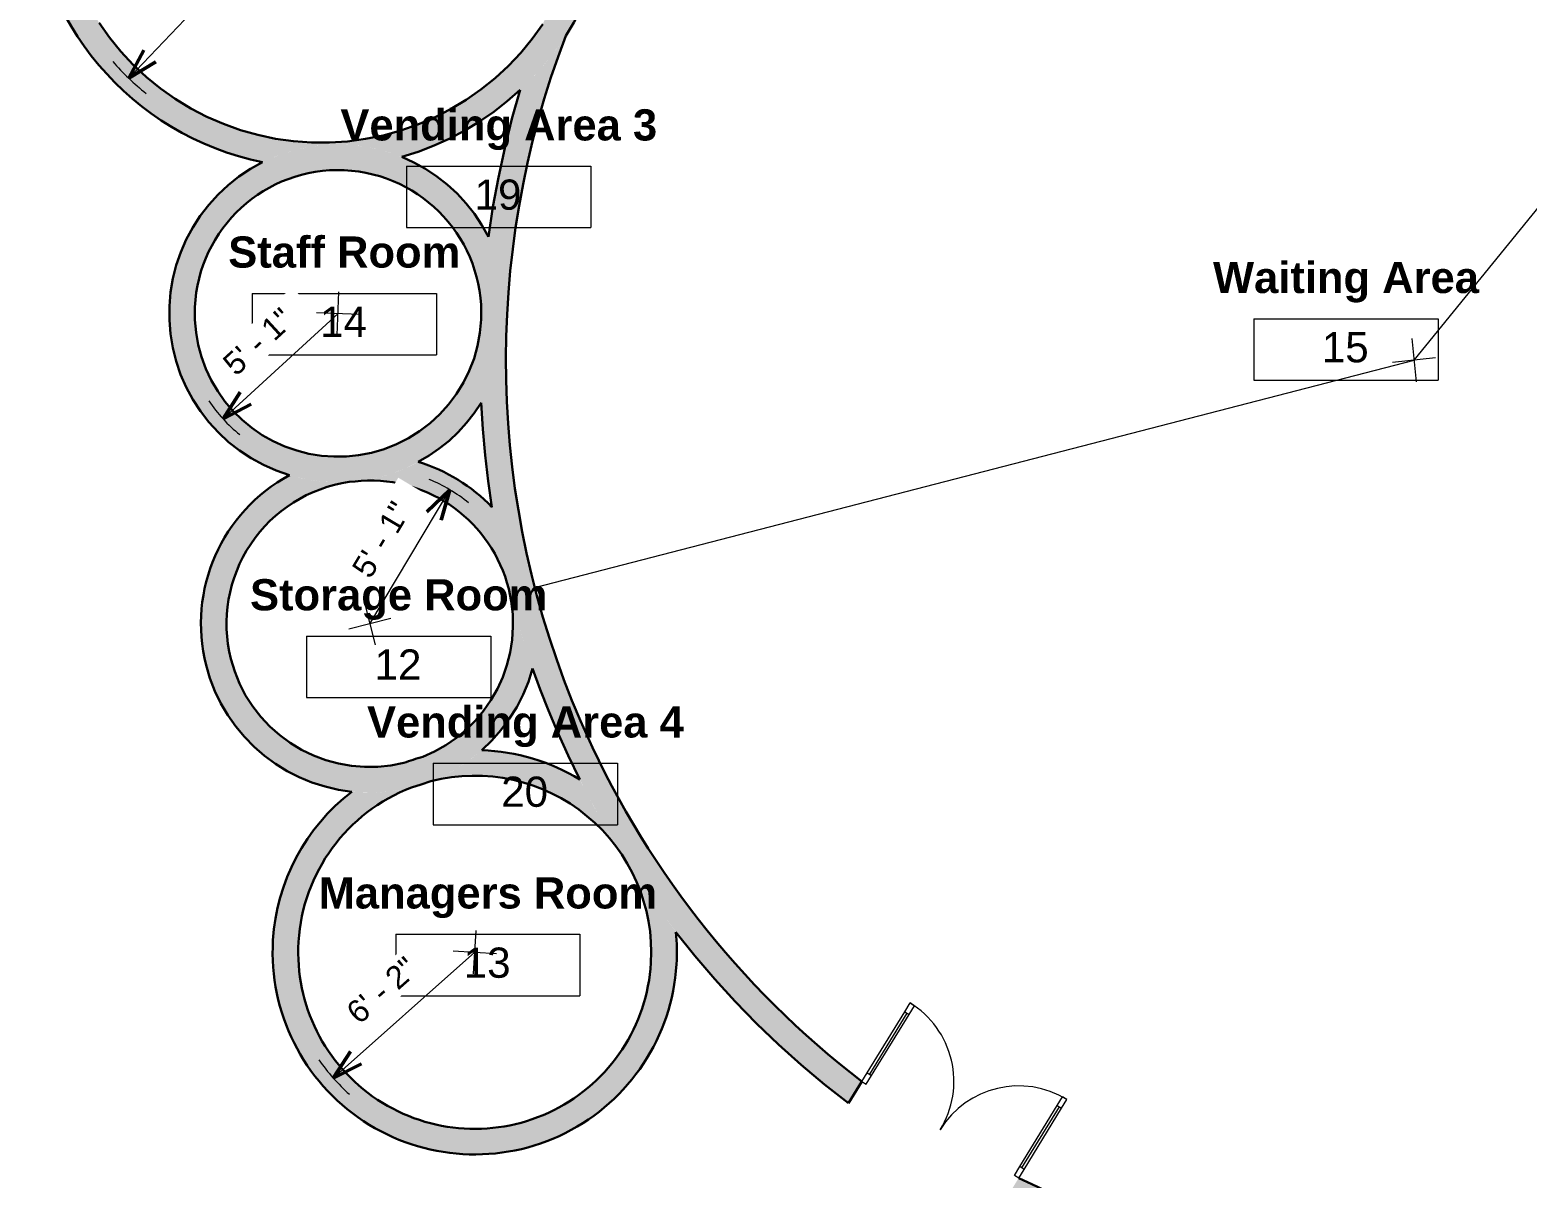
# Model space of a CAD drawing. Header units: inches. Extents: x -1153 to 1152, y -1346 to 961.
# Drawn here: x -535 to 50, y -719 to -270 of the extents above; entities that cross this region are included whole.
import ezdxf

# ---------------------------------------------------------------- set-up
doc = ezdxf.new("R2010")
doc.units = ezdxf.units.IN
doc.header["$MEASUREMENT"] = 0
for name, color, linetype, lineweight in [('A-ANNO-DIMS', 211, 'Continuous', 9), ('A-ANNO-DIMS-96', 211, 'Continuous', 9), ('A-AREA-IDEN', 2, 'Continuous', 9), ('A-DETL', 90, 'Continuous', 9), ('A-DOOR', 31, 'Continuous', 13), ('A-DOOR-GLAZ', 31, 'Continuous', 13), ('A-WALL', 113, 'Continuous', 13), ('A-WALL-PATT', 111, 'Continuous', 13)]:
    doc.layers.add(name, color=color, linetype=linetype, lineweight=lineweight)
doc.styles.add('Arial', font='arial.ttf', dxfattribs={"height": 8.851796})
doc.styles.add('Arial_1', font='arial.ttf', dxfattribs={"height": 11.802395})
doc.styles.add('Arial_B', font='arialbd.ttf', dxfattribs={"height": 12.177074})
doc.dimstyles.new('Arrow_-_3_32__Arial', dxfattribs={"dimscale": 12, "dimtxt": 9, "dimasz": 1, "dimexe": 0.75, "dimexo": 0, "dimgap": 0.5, "dimtad": 1, "dimjust": 3, "dimdec": 5, "dimrnd": 0.03125, "dimzin": 1, "dimdsep": 46, "dimlunit": 4, "dimtxsty": 'Arial', "dimblk1": 'OPEN30', "dimblk2": 'OPEN30', "dimsah": 1, "dimcen": 0.09, "dimazin": 0, "dimtfac": 1, "dimtdec": 4, "dimtix": 1, "dimtmove": 0, "dimatfit": 2, "dimfxl": 1, "dimtvp": 1, "dimtfill": 1, "dimfrac": 2, "dimtolj": 1, "dimtzin": 0, "dimarcsym": 2})

# ---------------------------------------------------------------- blocks, each defined once
blk = doc.blocks.new('Double-Glass 1 - 72_ x 84_-187802-Level 1')
at = {"layer": 'A-DOOR'}
for p, q in [((-36.02, 37.09), (-36.02, 41.09)), ((-36.02, 41.09), (-34, 41.09)), ((-34, 37.09), (-34, 41.09)), ((34, 37.09), (34, 41.09)), ((36, 41.09), (34, 41.09)), ((36, 37.09), (36, 41.09)), ((-36.02, 9.09), (-36.02, 37.09)), ((-36.02, 37.09), (-34, 37.09)), ((-34, 9.09), (-34, 37.09)), ((34, 9.09), (34, 37.09)), ((34, 37.09), (36, 37.09)), ((36, 9.09), (36, 37.09)), ((-36.02, 9.09), (-34, 9.09)), ((-36.02, 5.09), (-36.02, 9.09)), ((-34, 5.09), (-34, 9.09)), ((36, 9.09), (34, 9.09)), ((34, 5.09), (34, 9.09)), ((36, 5.09), (36, 9.09)), ((-36.02, 5.09), (-34, 5.09)), ((36, 5.09), (34, 5.09))]:
    blk.add_line(p, q, dxfattribs=at)
at = {"layer": 'A-DOOR', "lineweight": 9}
for centre, radius, start, end in [((-36.02, 5.09), 36, 360, 90), ((36, 5.07), 36.02, 90, 179.96662)]:
    blk.add_arc(centre, radius, start, end, dxfattribs=at)
at = {"layer": 'A-DOOR-GLAZ'}
for p, q in [((-35, 37.09), (-35, 9.09)), ((35, 9.09), (35, 37.09))]:
    blk.add_line(p, q, dxfattribs=at)
blk = doc.blocks.new('Room Tag - Room Tag-60376-Level 1')
at = {"layer": 'A-AREA-IDEN'}
for p, q in [((-0.375, -0.0625), (-0.375, -0.3125)), ((-0.375, -0.0625), (0.375, -0.0625)), ((0.375, -0.0625), (0.375, -0.3125)), ((-0.375, -0.3125), (0.375, -0.3125))]:
    blk.add_line(p, q, dxfattribs=at)
blk = doc.blocks.new('DIMBLOCK7-Level 1')
at = {"layer": 'A-ANNO-DIMS-96'}
for p, q in [((-361.75, -638.9), (-360.74, -621.96)), ((-361.25, -630.43), (-416.59, -679.55)), ((-369.72, -629.92), (-352.78, -630.93))]:
    blk.add_line(p, q, dxfattribs=at)
at = {"layer": 'A-ANNO-DIMS-96', "lineweight": 50}
for q in [(-409.75, -669.18), (-405.48, -673.99)]:
    blk.add_line((-416.59, -679.55), q, dxfattribs=at)
at = {"layer": 'A-ANNO-DIMS-96'}
blk.add_arc((-361.25, -630.43), 74, 214.62211, 228.55892, dxfattribs=at)
at = {"layer": 'A-ANNO-DIMS-96', "color": 0, "insert": (-412.28, -652.34), "char_height": 8.852, "width": 37.7169, "attachment_point": 1, "rotation": 41.59051, "line_spacing_factor": 0.938532, "style": 'Arial', "bg_fill": 3, "box_fill_scale": 1.25, "bg_fill_color": 0, "bg_fill_transparency": 0}
blk.add_mtext('6\' - 2"', dxfattribs=at)
blk = doc.blocks.new('_Open30')
at = {"color": 0, "linetype": 'ByBlock', "lineweight": -2}
for p, q in [((-1, 0.268), (0, 0)), ((0, 0), (-1, -0.268)), ((0, 0), (-1, 0))]:
    blk.add_line(p, q, dxfattribs=at)
blk = doc.blocks.new('DIMBLOCK8-Level 1')
at = {"layer": 'A-ANNO-DIMS-96'}
for p, q in [((-415.04, -389.26), (-414.31, -372.31)), ((-414.67, -380.78), (-459.64, -422)), ((-423.15, -380.42), (-406.2, -381.15))]:
    blk.add_line(p, q, dxfattribs=at)
at = {"layer": 'A-ANNO-DIMS-96', "lineweight": 50}
for q in [(-452.96, -411.53), (-448.62, -416.27)]:
    blk.add_line((-459.64, -422), q, dxfattribs=at)
at = {"layer": 'A-ANNO-DIMS-96'}
blk.add_arc((-414.67, -380.78), 61, 214.06034, 230.96729, dxfattribs=at)
at = {"layer": 'A-ANNO-DIMS-96', "color": 0, "insert": (-460.55, -399.13), "char_height": 8.852, "width": 37.7169, "attachment_point": 1, "rotation": 42.51381, "line_spacing_factor": 0.938532, "style": 'Arial', "bg_fill": 3, "box_fill_scale": 1.25, "bg_fill_color": 0, "bg_fill_transparency": 0}
blk.add_mtext('5\' - 1"', dxfattribs=at)
blk = doc.blocks.new('DIMBLOCK9-Level 1')
at = {"layer": 'A-ANNO-DIMS-96'}
for p, q in [((-402.27, -502.06), (-371, -449.68)), ((-404.35, -493.83), (-400.2, -510.29)), ((-394.05, -499.98), (-410.5, -504.13))]:
    blk.add_line(p, q, dxfattribs=at)
at = {"layer": 'A-ANNO-DIMS-96', "lineweight": 50}
for q in [(-379.92, -458.34), (-374.39, -461.63)]:
    blk.add_line((-371, -449.68), q, dxfattribs=at)
at = {"layer": 'A-ANNO-DIMS-96'}
blk.add_arc((-402.27, -502.06), 61, 50.70976, 67.61671, dxfattribs=at)
at = {"layer": 'A-ANNO-DIMS-96', "color": 0, "insert": (-409.7, -480.4), "char_height": 8.852, "width": 37.7169, "attachment_point": 1, "rotation": 59.16323, "line_spacing_factor": 0.938532, "style": 'Arial', "bg_fill": 3, "box_fill_scale": 1.25, "bg_fill_color": 0, "bg_fill_transparency": 0}
blk.add_mtext('5\' - 1"', dxfattribs=at)
blk = doc.blocks.new('DIMBLOCK10-Level 1')
at = {"layer": 'A-ANNO-DIMS-96'}
for p, q in [((-421, -218.56), (-421.38, -201.6)), ((-421.19, -210.08), (-496.5, -288.88)), ((-429.67, -210.27), (-412.71, -209.89))]:
    blk.add_line(p, q, dxfattribs=at)
at = {"layer": 'A-ANNO-DIMS-96', "lineweight": 50}
for q in [(-490.53, -277.98), (-485.88, -282.43)]:
    blk.add_line((-496.5, -288.88), q, dxfattribs=at)
at = {"layer": 'A-ANNO-DIMS-96'}
blk.add_arc((-421.19, -210.08), 109, 221.56686, 231.02854, dxfattribs=at)
at = {"layer": 'A-ANNO-DIMS-96', "color": 0, "insert": (-482.34, -248.76), "char_height": 8.852, "width": 37.7169, "attachment_point": 1, "rotation": 46.2977, "line_spacing_factor": 0.938532, "style": 'Arial', "bg_fill": 3, "box_fill_scale": 1.25, "bg_fill_color": 0, "bg_fill_transparency": 0}
blk.add_mtext('9\' - 1"', dxfattribs=at)
blk = doc.blocks.new('DIMBLOCK13-Level 1')
at = {"layer": 'A-ANNO-DIMS-96'}
for p, q in [((5.93, -399.05), (233.22, -119.87)), ((5.07, -390.6), (6.8, -407.49)), ((14.37, -398.18), (-2.51, -399.91))]:
    blk.add_line(p, q, dxfattribs=at)
at = {"layer": 'A-ANNO-DIMS-96', "lineweight": 50}
for q in [(223.15, -127.15), (228.14, -131.21)]:
    blk.add_line((233.22, -119.87), q, dxfattribs=at)
at = {"layer": 'A-ANNO-DIMS-96'}
blk.add_arc((5.93, -399.05), 360, 49.41687, 52.28165, dxfattribs=at)
at = {"layer": 'A-ANNO-DIMS-96', "color": 0, "insert": (93.95, -263.24), "char_height": 8.852, "width": 45.8585, "attachment_point": 1, "rotation": 50.84926, "line_spacing_factor": 0.938532, "style": 'Arial', "bg_fill": 3, "box_fill_scale": 1.25, "bg_fill_color": 0, "bg_fill_transparency": 0}
blk.add_mtext('30\' - 0"', dxfattribs=at)

msp = doc.modelspace()

# ---------------------------------------------------------------- hatches: boundary and pattern name
at = {"layer": 'A-WALL-PATT'}
h = msp.add_hatch(color=256, dxfattribs=at)
h.paths.add_polyline_path([(-329.057654, -543.987099), (-319.879902, -540.016094), (-324.849267, -527.924808), (-329.370085, -515.658757), (-333.436225, -503.234575), (-337.042174, -490.66911), (-340.183041, -477.979399), (-342.854568, -465.182652), (-345.053132, -452.296221), (-346.775752, -439.33758), (-348.020091, -426.324302), (-348.784463, -413.274033), (-349.067831, -400.204469), (-348.86981, -387.133333), (-348.190669, -374.078351), (-347.03133, -361.057225), (-345.393363, -348.087612), (-343.278991, -335.1871), (-340.69108, -322.373181), (-337.63314, -309.663232), (-334.109318, -297.074489), (-330.124391, -284.624021), (-325.683764, -272.328712), (-329.640047, -278.013451), (-333.93424, -283.447451), (-338.550491, -288.610655), (-343.471761, -293.484005), (-346.686796, -304.778796), (-349.536818, -316.171168), (-352.018876, -327.649327), (-354.1304, -339.201392), (-355.918196, -351.229898), (-357.142288, -361.584624), (-358.094873, -372.386647), (-358.726143, -383.212201), (-359.035563, -394.051939), (-359.022827, -404.896086), (-358.687946, -415.735068), (-358.07564, -425.965539), (-357.176311, -436.174989), (-355.99069, -446.355165), (-354.519709, -456.498039), (-352.653894, -467.180542), (-350.471548, -477.8029), (-347.974597, -488.355736), (-345.16533, -498.829561), (-341.829046, -509.867241), (-338.61983, -519.503809), (-335.628734, -527.74059), (-332.440715, -535.903288)], flags=0)
h.paths.add_polyline_path([(370.930277, -399.045435), (370.723627, -386.764888), (370.103912, -374.498247), (369.071832, -362.259402), (367.628556, -350.062211), (365.775718, -337.920484), (363.515399, -325.847942), (361.181799, -315.251916), (358.534283, -304.729932), (355.575192, -294.29129), (352.307141, -283.945213), (348.733067, -273.700929), (344.856085, -263.567402), (340.679621, -253.553586), (336.207365, -243.66833), (330.487848, -232.050276), (324.359748, -220.642318), (317.83083, -209.458923), (310.909311, -198.514167), (303.603903, -187.821827), (295.923804, -177.395362), (287.878679, -167.247896), (279.478655, -157.392202), (270.734306, -147.840685), (261.656639, -138.605369), (252.25708, -129.697878), (242.54746, -121.129425), (232.540002, -112.910794), (222.247302, -105.052332), (211.682316, -97.563929), (200.858343, -90.455012), (189.789006, -83.734528), (178.48824, -77.410938), (166.970269, -71.492201), (155.249591, -65.985767), (143.34096, -60.898567), (131.259365, -56.237004), (119.020013, -52.006947), (106.638311, -48.21372), (94.129845, -44.862098), (81.510359, -41.956298), (68.795737, -39.49998), (54.892846, -41.293828), (40.939573, -42.640831), (26.950275, -43.539604), (12.939347, -43.989222), (-1.078793, -43.989222), (-15.089721, -43.539604), (-29.079019, -42.640831), (-43.032292, -41.293828), (-56.935182, -39.49998), (-69.746647, -41.976809), (-82.461392, -44.909991), (-95.063169, -48.295775), (-107.535871, -52.129835), (-119.863557, -56.407271), (-132.030472, -61.122616), (-144.021067, -66.269843), (-155.820016, -71.842374), (-167.41224, -77.833088), (-178.782923, -84.234327), (-189.917534, -91.037911), (-200.801841, -98.235144), (-211.421934, -105.816827), (-221.76424, -113.773272), (-231.815541, -122.094309), (-241.562991, -130.769304), (-250.994131, -139.787169), (-260.09691, -149.13638), (-268.859691, -158.804986), (-277.271278, -168.780633), (-285.320918, -179.050569), (-292.998325, -189.60167), (-300.293686, -200.420451), (-307.197677, -211.493084), (-307.493791, -218.412677), (-308.209556, -225.301518), (-309.34233, -232.13418), (-310.887931, -238.885443), (-304.723779, -227.234325), (-298.131341, -215.820076), (-291.119707, -204.658432), (-283.698542, -193.764781), (-275.878078, -183.154141), (-267.669098, -172.841142), (-259.082917, -162.840001), (-250.131374, -153.164506), (-240.826809, -143.827997), (-231.182051, -134.843346), (-221.210396, -126.222938), (-210.925592, -117.97866), (-200.341818, -110.121876), (-189.473666, -102.663419), (-178.336118, -95.613572), (-166.94453, -88.982052), (-155.314607, -82.778005), (-143.462382, -77.009981), (-131.404196, -71.685934), (-119.156673, -66.813204), (-106.736698, -62.398509), (-94.161393, -58.447934), (-81.448097, -54.966927), (-68.614335, -51.960286), (-55.677802, -49.432156), (-42.656333, -47.386024), (-29.567879, -45.824709), (-16.430486, -44.750365), (-3.262265, -44.164473), (9.91863, -44.06784), (23.094026, -44.460599), (36.245759, -45.34221), (49.355698, -46.711456), (62.405767, -48.56645), (75.377977, -50.904634), (88.254441, -53.722786), (101.017409, -57.017019), (113.649285, -60.782792), (126.132652, -65.014914), (138.450302, -69.707549), (150.585252, -74.854228), (162.520772, -80.447857), (174.240408, -86.480722), (185.728002, -92.944507), (196.967716, -99.8303), (207.944055, -107.128608), (218.641886, -114.82937), (229.046461, -122.921968), (239.143434, -131.395246), (248.918887, -140.237522), (258.359342, -149.436606), (267.451783, -158.979815), (276.183676, -168.853992), (284.542982, -179.045524), (292.518176, -189.54036), (300.098264, -200.324033), (307.272795, -211.381674), (314.031878, -222.698039), (320.366194, -234.257527), (326.26701, -246.044201), (331.726192, -258.041812), (336.736213, -270.233818), (341.290166, -282.603411), (345.381773, -295.133538), (349.005392, -307.806923), (352.156028, -320.606096), (354.829337, -333.513409), (357.021634, -346.511069), (358.729896, -359.581156), (359.951768, -372.70565), (360.685566, -385.866458), (360.930277, -399.045435)], flags=0)
h.paths.add_polyline_path([(-334.631093, -267.73301), (-330.892216, -261.680568), (-327.575864, -255.386676), (-324.697556, -248.880787), (-322.270758, -242.193342), (-320.306829, -235.355635), (-325.4299, -245.991742), (-330.20632, -256.787965), (-332.667143, -262.875016)], flags=0)
for points in [[(-444.169451, -321.740852), (-439.048485, -319.449105), (-433.751385, -317.600557), (-428.316429, -316.208564), (-422.782888, -315.283186), (-417.190749, -314.83111), (-411.580419, -314.855601), (-405.99244, -315.356484), (-400.46719, -316.330138), (-395.044593, -317.769528), (-389.763835, -319.664254), (-382.897461, -317.457855), (-376.184345, -314.82169), (-369.651356, -311.766312), (-363.324641, -308.303947), (-357.229523, -304.448455), (-351.390396, -300.215266), (-345.830632, -295.621324), (-340.572482, -290.685015), (-335.636992, -285.426096), (-331.043915, -279.865616), (-326.811636, -274.02583), (-322.957094, -267.930111), (-319.495715, -261.602857), (-316.441353, -255.069392), (-313.806235, -248.355866), (-311.600905, -241.489148), (-309.834192, -234.496723), (-308.513165, -227.406576), (-307.643113, -220.247086), (-307.227518, -213.046908), (-307.268042, -205.834859), (-317.261103, -206.207338), (-317.239026, -213.308655), (-317.701612, -220.394923), (-318.646704, -227.433104), (-320.069895, -234.390382), (-321.964549, -241.234318), (-324.321834, -247.933004), (-327.130757, -254.455208), (-330.378223, -260.770518), (-334.049091, -266.849491), (-338.126245, -272.663784), (-342.590675, -278.186288), (-347.421567, -283.391254), (-352.596396, -288.254414), (-358.091035, -292.753094), (-363.879866, -296.86632), (-369.935898, -300.574912), (-376.230896, -303.861581), (-382.735508, -306.711002), (-389.419408, -309.10989), (-396.251433, -311.04706), (-403.199727, -312.513481), (-410.231896, -313.502314), (-417.315151, -314.00895), (-424.416468, -314.031026), (-431.502736, -313.56844), (-438.540917, -312.623349), (-445.498194, -311.200158), (-452.775642, -309.15295), (-459.040817, -306.948219), (-465.56302, -304.139295), (-471.878331, -300.891829), (-477.957304, -297.220962), (-483.771597, -293.143808), (-489.294101, -288.679378), (-494.499067, -283.848486), (-499.362227, -278.673657), (-503.860907, -273.179017), (-507.974132, -267.390187), (-511.682725, -261.334154), (-514.969394, -255.039157), (-517.818815, -248.534544), (-520.217703, -241.850644), (-522.154873, -235.01862), (-523.621293, -228.070325), (-524.610127, -221.038157), (-525.116763, -213.954902), (-535.109823, -214.327381), (-534.612366, -221.532089), (-533.659721, -228.690842), (-532.25571, -235.774912), (-530.405968, -242.755867), (-528.117919, -249.605693), (-525.400744, -256.2969), (-522.265349, -262.802634), (-518.724316, -269.096788), (-514.791856, -275.154101), (-510.48375, -280.950264), (-505.817288, -286.462017), (-500.811198, -291.66724), (-495.485569, -296.545042), (-489.861774, -301.07585), (-483.962383, -305.241479), (-477.81107, -309.025213), (-471.432523, -312.411866), (-464.852339, -315.387848), (-458.096926, -317.941215), (-451.193395, -320.061719)], [(-358.726152, -383.212282), (-358.094869, -372.386614), (-357.142273, -361.584477), (-355.869204, -350.815406), (-358.616575, -345.945923), (-361.766227, -341.326441), (-365.295556, -336.990111), (-369.179235, -332.968053), (-373.389394, -329.289129), (-377.895819, -325.979741), (-382.666171, -323.063637), (-387.666216, -320.561745), (-392.860074, -318.492018), (-398.21047, -316.869311), (-403.679009, -315.705267), (-409.226447, -315.00824), (-414.812975, -314.783233), (-420.398501, -315.03186), (-425.942942, -315.752337), (-431.406511, -316.939493), (-436.749998, -318.584809), (-441.935057, -320.676478), (-446.924479, -323.19949), (-451.682458, -326.135738), (-456.174849, -329.464152), (-460.369415, -333.160845), (-464.236053, -337.199289), (-467.747015, -341.550502), (-470.877106, -346.183261), (-473.678745, -351.229898), (-475.907718, -356.158645), (-477.772139, -361.429684), (-479.183745, -366.839609), (-480.132406, -372.349596), (-480.611314, -377.920105), (-470.620727, -378.35389), (-470.157928, -373.202088), (-469.221755, -368.114964), (-467.820194, -363.135921), (-465.965205, -358.307436), (-463.672612, -353.670706), (-460.961975, -349.26529), (-457.856421, -345.128772), (-454.382445, -341.296444), (-450.569686, -337.801002), (-446.450673, -334.672269), (-442.060547, -331.936936), (-437.436764, -329.618342), (-432.618773, -327.736267), (-427.647678, -326.306769), (-422.565892, -325.342043), (-417.41677, -324.850321), (-412.244243, -324.835798), (-407.092442, -325.298597), (-402.005318, -326.23477), (-397.026274, -327.636331), (-392.19779, -329.49132), (-387.56106, -331.783913), (-383.155644, -334.49455), (-379.019126, -337.600104), (-375.186798, -341.07408), (-371.691356, -344.886839), (-368.562622, -349.005853), (-365.82729, -353.395978), (-363.508695, -358.019761), (-361.626621, -362.837752), (-360.197122, -367.808847), (-359.232397, -372.890633), (-358.740675, -378.039755)], [(-414.948003, -446.782515), (-409.361027, -446.568937), (-403.812174, -445.883262), (-398.341265, -444.730408), (-392.98756, -443.11865), (-387.78948, -441.059555), (-382.784326, -438.567897), (-378.008018, -435.661559), (-373.494832, -432.361398), (-369.277155, -428.691095), (-365.385255, -424.676991), (-361.847062, -420.347891), (-358.687966, -415.734862), (-359.022831, -404.895976), (-359.035563, -394.051925), (-358.726152, -383.212282), (-359.188951, -388.364084), (-360.125124, -393.451207), (-361.526685, -398.430251), (-363.381674, -403.258735), (-365.674267, -407.895465), (-368.384904, -412.300881), (-371.490458, -416.437399), (-374.964434, -420.269727), (-378.777193, -423.765169), (-382.896206, -426.893903), (-387.286332, -429.629235), (-391.910115, -431.94783), (-396.728106, -433.829905), (-401.699201, -435.259403), (-406.780987, -436.224128), (-411.930109, -436.71585), (-417.102636, -436.730373), (-422.254438, -436.267574), (-427.341561, -435.331401), (-432.320605, -433.929841), (-437.149089, -432.074851), (-441.785819, -429.782258), (-446.191235, -427.071621), (-450.327753, -423.966067), (-454.160081, -420.492091), (-457.655523, -416.679332), (-460.784257, -412.560319), (-463.519589, -408.170193), (-465.838184, -403.546411), (-467.720259, -398.728419), (-469.149757, -393.757325), (-470.114482, -388.675538), (-470.606204, -383.526417), (-470.620727, -378.35389), (-480.611314, -377.920105), (-480.617034, -383.511159), (-480.149523, -389.082635), (-479.212136, -394.594552), (-477.811602, -400.007354), (-475.957969, -405.282196), (-473.664541, -410.381226), (-470.947776, -415.267851), (-467.82717, -419.907004), (-464.325117, -424.265392), (-460.466749, -428.311738), (-456.279756, -432.017005), (-451.794183, -435.354602), (-447.042221, -438.300578), (-442.057972, -440.833793), (-436.877203, -442.936065), (-431.537093, -444.592311), (-426.075965, -445.790642), (-420.533009, -446.522461)], [(-400.14677, -568.023688), (-394.571255, -567.607086), (-389.051006, -566.720084), (-383.625638, -565.369049), (-378.334085, -563.563674), (-373.214319, -561.316916), (-368.303083, -558.644898), (-363.635621, -555.566796), (-359.245427, -552.104699), (-355.164007, -548.283452), (-351.420651, -544.130477), (-348.042222, -539.675577), (-345.052964, -534.950721), (-342.474329, -529.989818), (-340.324823, -524.828467), (-338.61987, -519.503709), (-342.046199, -509.215178), (-345.165379, -498.829403), (-347.974658, -488.355552), (-346.941987, -493.423968), (-346.381375, -498.566045), (-346.297606, -503.737914), (-346.691395, -508.89545), (-347.559381, -513.994651), (-348.894159, -518.992011), (-350.684341, -523.844896), (-352.914655, -528.511903), (-355.566071, -532.953213), (-358.61597, -537.130936), (-362.038329, -541.009428), (-365.803952, -544.555599), (-369.88071, -547.739196), (-374.233823, -550.533055), (-378.826152, -552.913343), (-383.618515, -554.859749), (-388.570027, -556.35567), (-393.638443, -557.388341), (-398.78052, -557.948952), (-403.952389, -558.032721), (-409.109925, -557.638932), (-414.209126, -556.770947), (-419.206486, -555.436168), (-424.059371, -553.645986), (-428.726378, -551.415672), (-433.167688, -548.764256), (-437.34541, -545.714358), (-441.223903, -542.291998), (-444.770074, -538.526375), (-447.95367, -534.449617), (-450.74753, -530.096504), (-453.127818, -525.504175), (-455.074224, -520.711812), (-456.570145, -515.7603), (-466.26617, -518.207153), (-464.66973, -523.565445), (-462.625508, -528.769393), (-460.148175, -533.781652), (-457.255509, -538.566252), (-453.968267, -543.088858), (-450.310042, -547.317014), (-446.307084, -551.220378), (-441.988121, -554.770938), (-437.384146, -557.943214), (-432.528199, -560.71444), (-427.455128, -563.064731), (-422.201338, -564.977219), (-416.804533, -566.438181), (-411.30344, -567.43713), (-405.737538, -567.9669)], [(-359.742805, -709.412502), (-353.550294, -709.051051), (-347.405231, -708.204855), (-341.345504, -706.879131), (-335.408471, -705.082053), (-329.630738, -702.824701), (-324.047925, -700.120992), (-318.694453, -696.987596), (-313.603327, -693.443829), (-308.805937, -689.511542), (-304.331858, -685.214978), (-300.208677, -680.580627), (-296.461812, -675.63706), (-293.114366, -670.414758), (-290.186976, -664.945916), (-287.69769, -659.264253), (-285.661857, -653.404797), (-284.092026, -647.403675), (-282.997878, -641.297884), (-282.386157, -635.12507), (-292.368457, -634.530353), (-292.964595, -640.356822), (-294.052705, -646.111744), (-295.624946, -651.753656), (-297.66999, -657.241908), (-300.173104, -662.536956), (-303.116251, -667.60065), (-306.478227, -672.396506), (-310.234809, -676.889969), (-314.35893, -681.048664), (-318.820875, -684.842627), (-323.588497, -688.244523), (-328.627444, -691.229841), (-333.901411, -693.777072), (-339.372399, -695.867863), (-345.000989, -697.487149), (-350.746627, -698.623265), (-356.567915, -699.268023), (-362.422912, -699.416779), (-368.269431, -699.06846), (-374.065349, -698.225577), (-379.768905, -696.894202), (-385.339006, -695.083928), (-390.735519, -692.807798), (-395.919561, -690.082212), (-400.853782, -686.926807), (-405.50263, -683.364318), (-409.83261, -679.420414), (-413.812525, -675.123509), (-417.4137, -670.504564), (-420.610187, -665.596857), (-423.378956, -660.43575), (-425.700058, -655.058427), (-427.55677, -649.503633), (-428.935713, -643.81139), (-429.826953, -638.022711), (-430.224068, -632.179303), (-430.124197, -626.323269), (-440.106497, -625.728553), (-440.232018, -631.930333), (-439.870567, -638.122844), (-439.024371, -644.267907), (-437.698647, -650.327634), (-435.901569, -656.264667), (-433.644217, -662.0424), (-430.940508, -667.625213), (-427.807111, -672.978685), (-424.263345, -678.069811), (-420.331058, -682.867201), (-416.034494, -687.34128), (-411.400143, -691.464461), (-406.456576, -695.211326), (-401.234274, -698.558772), (-395.765432, -701.486162), (-390.083769, -703.975448), (-384.224313, -706.011281), (-378.223191, -707.581112), (-372.1174, -708.67526), (-365.944585, -709.286981)]]:
    msp.add_hatch(color=256, dxfattribs=at).paths.add_polyline_path(points, flags=0)
h = msp.add_hatch(color=256, dxfattribs=at)
h.paths.add_polyline_path([(4.651382, -764.043194), (15.546541, -760.3564), (26.575018, -757.089961), (37.720603, -754.248678), (48.96691, -751.836728), (60.29741, -749.857656), (71.695445, -748.314373), (83.144263, -747.209145), (94.627032, -746.543598), (106.126874, -746.318711), (117.626884, -746.534813), (129.689354, -742.423784), (141.600959, -737.894171), (153.347179, -732.951495), (164.913694, -727.601782), (176.286407, -721.851552), (187.451452, -715.707815), (198.395219, -709.178062), (209.104368, -702.27025), (219.565844, -694.992803), (229.766895, -687.35459), (239.695084, -679.364922), (249.33831, -671.033541), (252.56052, -663.684276), (256.230028, -656.547818), (260.332853, -649.651359), (264.853362, -643.021176), (269.77433, -636.682533), (275.077006, -630.659581), (280.741187, -624.97527), (286.745288, -619.651259), (293.066433, -614.707835), (299.680537, -610.163832), (306.562397, -606.036566), (312.930973, -596.467756), (318.995093, -586.70316), (324.748742, -576.752461), (330.186215, -566.625528), (335.302119, -556.332403), (340.091381, -545.883295), (344.549251, -535.288566), (348.671308, -524.558723), (352.453525, -513.704196), (355.45015, -504.216041), (358.187026, -494.649727), (360.66212, -485.012365), (362.196562, -478.413783), (363.60825, -471.787854), (365.840353, -459.788645), (367.669991, -447.721704), (369.09517, -435.600338), (370.114294, -423.438101), (370.726224, -411.24859), (370.930277, -399.045435), (360.930277, -399.045435), (360.681635, -412.329781), (359.936058, -425.595519), (358.69459, -438.824065), (356.95897, -451.99689), (354.73163, -465.09554), (352.015689, -478.101667), (348.814952, -490.997053), (345.133902, -503.763632), (340.977697, -516.383523), (336.352157, -528.839046), (331.263762, -541.112755), (325.719641, -553.187456), (319.72756, -565.046235), (313.295911, -576.67248), (306.433705, -588.049905), (299.150554, -599.162574), (291.456661, -609.994918), (283.362802, -620.531765), (274.880316, -630.758353), (266.021085, -640.660359), (256.79752, -650.22391), (247.22254, -659.435611), (237.041203, -668.504585), (227.07246, -676.752358), (216.525586, -684.833146), (205.683711, -692.513603), (194.562021, -699.78297), (183.176096, -706.631065), (171.541885, -713.048294), (159.675686, -719.025667), (147.59412, -724.554813), (135.314112, -729.627986), (122.852863, -734.238079), (110.22783, -738.378635), (97.456696, -742.043853), (84.557352, -745.228599), (71.547867, -747.928412), (58.446465, -750.13951), (45.271499, -751.858797), (32.041424, -753.083862), (18.774772, -753.812991), (5.490127, -754.045162), (-7.793901, -753.78005), (-21.058704, -753.018025), (-34.285701, -751.760157), (-47.456363, -750.008206), (-60.552242, -747.764626), (-73.554991, -745.032562), (-86.446398, -741.815839), (-99.208404, -738.118963), (-111.823132, -733.947114), (-124.272911, -729.306135), (-136.540301, -724.202526), (-148.608119, -718.643439), (-153.87825, -727.201243), (-142.433715, -732.531755), (-130.811675, -737.463281), (-119.026036, -741.98992), (-107.090898, -746.106257), (-95.02054, -749.807366), (-82.829403, -753.088821), (-70.532074, -755.946694), (-58.143264, -758.377567), (-45.677796, -760.378531), (-33.150584, -761.947193), (-20.576614, -763.081676), (-7.970932, -763.780621)], flags=0)
h.paths.add_polyline_path([(-215.185527, -689.446538), (-209.915396, -680.888734), (-220.015203, -672.858583), (-229.816517, -664.466702), (-239.306389, -655.724178), (-248.472284, -646.64256), (-257.302093, -637.233846), (-265.784149, -627.510466), (-273.907249, -617.485264), (-281.66066, -607.171485), (-289.034139, -596.582755), (-296.017947, -585.733062), (-302.602856, -574.636738), (-308.780167, -563.308445), (-314.54172, -551.763146), (-319.879902, -540.016094), (-329.057654, -543.987099), (-323.537775, -556.130769), (-317.577853, -568.064633), (-311.185848, -579.772752), (-304.370296, -591.239488), (-297.140301, -602.449527), (-289.505519, -613.387895), (-281.476148, -624.039983), (-273.062912, -634.391564), (-264.277047, -644.428813), (-255.130288, -654.138323), (-245.634851, -663.507126), (-235.80342, -672.522709), (-225.649125, -681.173031)], flags=0)
h = msp.add_hatch(color=256, dxfattribs=at)
h.paths.add_polyline_path([(-466.26617, -518.207153), (-456.570145, -515.7603), (-457.607868, -510.659445), (-458.167483, -505.484271), (-458.244154, -500.279493), (-457.83722, -495.090081), (-456.950196, -489.960873), (-455.590747, -484.936185), (-453.770617, -480.059431), (-451.505534, -475.372749), (-448.815067, -470.916632), (-445.722464, -466.72958), (-442.254445, -462.847772), (-438.440974, -459.304747), (-434.315, -456.131116), (-429.912172, -453.354301), (-425.270531, -450.998294), (-420.430183, -449.083452), (-415.432949, -447.626318), (-410.322005, -446.639483), (-415.040003, -446.782068), (-419.756127, -446.587085), (-424.446254, -446.055531), (-429.086396, -445.190125), (-433.652819, -443.995293), (-438.339473, -446.784367), (-442.779853, -449.95086), (-446.94364, -453.47315), (-450.802403, -457.327188), (-454.329793, -461.486656), (-457.501724, -465.923153), (-460.296539, -470.606385), (-462.695153, -475.504375), (-464.681188, -480.583678), (-466.241083, -485.809612), (-467.364187, -491.146492), (-468.042831, -496.557878), (-468.272381, -502.006819), (-468.05127, -507.456109), (-467.381008, -512.868539)], flags=0)
h.paths.add_polyline_path([(-347.974658, -488.355552), (-350.471556, -477.80287), (-352.653868, -467.180671), (-354.51967, -456.498331), (-358.619448, -452.556212), (-363.0434, -448.981703), (-367.758675, -445.801347), (-372.730254, -443.038763), (-377.92122, -440.714467), (-383.293022, -438.845719), (-387.52311, -440.940044), (-391.892065, -442.726681), (-396.377541, -444.196492), (-400.956596, -445.34196), (-405.60581, -446.157225), (-400.444303, -446.087773), (-395.298329, -446.493888), (-390.211612, -447.37212), (-385.227374, -448.715007), (-380.387964, -450.511138), (-375.734501, -452.745251), (-371.306526, -455.398365), (-367.141662, -458.447937), (-363.275297, -461.868053), (-359.740283, -465.629655), (-356.566655, -469.700781), (-353.781381, -474.04684), (-351.408125, -478.630903), (-349.467053, -483.414021)], flags=0)
h.paths.add_polyline_path([(-411.340031, -436.683787), (-408.976828, -436.492588), (-406.623836, -436.201529), (-408.986265, -436.400299)], flags=0)
h = msp.add_hatch(color=256, dxfattribs=at)
h.paths.add_polyline_path([(-282.386157, -635.12507), (-282.262471, -628.829775), (-282.640531, -622.544626), (-289.693228, -613.12893), (-296.438828, -603.490841), (-302.870323, -593.640371), (-308.981032, -583.587754), (-314.764606, -573.343431), (-320.215039, -562.918046), (-325.254521, -560.101923), (-330.486199, -557.661335), (-335.882136, -555.609314), (-341.413517, -553.956819), (-347.050806, -552.712673), (-352.763899, -551.883521), (-358.522287, -551.47379), (-362.138438, -554.453203), (-365.956856, -557.168553), (-369.958299, -559.606156), (-374.122598, -561.753727), (-378.428767, -563.600441), (-372.703309, -562.392936), (-367.311826, -561.693924), (-361.673746, -561.428135), (-356.032805, -561.624055), (-350.426751, -562.280375), (-344.893098, -563.392701), (-339.468873, -564.953591), (-334.190374, -566.952601), (-329.092921, -569.376352), (-324.210626, -572.208628), (-319.576158, -575.430475), (-315.220528, -579.020334), (-311.172884, -582.954184), (-307.460311, -587.2057), (-304.10765, -591.746433), (-301.137337, -596.546), (-298.569249, -601.572282), (-296.420568, -606.791646), (-294.705674, -612.169167), (-293.436042, -617.668861), (-292.620168, -623.253925), (-292.263511, -628.886987), (-292.368457, -634.530353)], flags=0)
h.paths.add_polyline_path([(-430.124197, -626.323269), (-429.559224, -620.713514), (-428.538135, -615.168614), (-427.067748, -609.725591), (-425.157881, -604.420787), (-422.821285, -599.289622), (-420.073562, -594.366355), (-416.933057, -589.683859), (-413.42074, -585.273399), (-409.560061, -581.164421), (-405.376798, -577.384361), (-400.898883, -573.958459), (-396.156212, -570.909587), (-391.180453, -568.258104), (-386.004828, -566.021713), (-390.583856, -567.014665), (-395.221792, -567.680246), (-399.895262, -568.015103), (-404.580712, -568.017548), (-409.254528, -567.687568), (-413.997956, -571.619791), (-418.420509, -575.909722), (-422.495285, -580.531268), (-426.197498, -585.456316), (-429.504629, -590.654909), (-432.396562, -596.095425), (-434.855705, -601.74477), (-436.8671, -607.568581), (-438.418512, -613.531433), (-439.500505, -619.597055), (-440.106497, -625.728553)], flags=0)
h.paths.add_polyline_path([(-388.999737, -556.462305), (-385.224551, -555.399943), (-381.532976, -554.075964), (-385.295973, -555.176465)], flags=0)

# ---------------------------------------------------------------- linework, layer by layer
at = {"layer": 'A-DETL'}
msp.add_line((-337.741462, -487.843852), (5.930277, -399.045435), dxfattribs=at)
at = {"layer": 'A-WALL', "lineweight": 30}
msp.add_line((-215.185527, -689.446538), (-209.915396, -680.888734), dxfattribs=at)
at = {"layer": 'A-WALL', "lineweight": 30, "flags": 128}
for points in [[(-325.684019, -272.329052), (-322.480621, -267.113297), (-319.561799, -261.733087), (-316.935986, -256.204032), (-314.610794, -250.542216), (-312.592863, -244.763877), (-310.888039, -238.885708)], [(-334.630832, -267.732594), (-338.7496, -273.48267), (-343.249527, -278.939301), (-348.109925, -284.077462), (-353.308314, -288.873389), (-358.820653, -293.304901), (-364.621446, -297.351501), (-370.683864, -300.994475), (-376.97987, -304.216973), (-383.480343, -307.004091), (-390.15522, -309.342939), (-396.973628, -311.222699), (-403.904032, -312.634678), (-410.91438, -313.572345), (-417.972248, -314.031363), (-425.044993, -314.009609), (-432.099905, -313.507184), (-439.104353, -312.526411), (-446.025942, -311.071827), (-452.832659, -309.150159), (-459.493024, -306.770295), (-465.976232, -303.943241), (-472.252298, -300.682073), (-478.292195, -297.001873), (-484.067989, -292.919663), (-489.552966, -288.454323), (-494.721758, -283.626505), (-499.550459, -278.458538), (-504.016736, -272.974323), (-508.099933, -267.199226)], [(-389.763835, -319.664254), (-383.372172, -317.62596), (-377.111594, -315.215264), (-371.003675, -312.440486), (-365.069587, -309.311252), (-359.329868, -305.838397), (-353.804384, -302.033948), (-348.512259, -297.911076), (-343.471892, -293.48407)], [(-343.471761, -293.484005), (-346.686843, -304.77897), (-349.536871, -316.171393), (-352.018927, -327.649586), (-354.130441, -339.201645), (-355.869232, -350.815699)], [(-444.169246, -321.740837), (-448.897992, -324.350117), (-453.397449, -327.337309), (-457.637609, -330.682386), (-461.590079, -334.362951), (-465.228393, -338.354361), (-468.528186, -342.62989), (-471.467361, -347.160913), (-474.026235, -351.917092), (-476.187671, -356.866579), (-477.937192, -361.976236), (-479.263079, -367.211849), (-480.156447, -372.53835), (-480.611314, -377.920105)], [(-355.869204, -350.815406), (-358.423373, -346.258746), (-361.329813, -341.918481), (-364.570373, -337.821675), (-368.124732, -333.994008), (-371.970624, -330.459438), (-376.083963, -327.240091), (-380.438992, -324.356119), (-385.00844, -321.825577), (-389.763587, -319.664435)], [(-480.611314, -377.920105), (-480.622567, -383.373949), (-480.183495, -388.81008), (-479.297098, -394.191394), (-477.969432, -399.481141), (-476.209565, -404.643204), (-474.029516, -409.642334), (-471.444171, -414.444399), (-468.471187, -419.016609), (-465.130865, -423.327747), (-461.446014, -427.348377), (-457.441795, -431.051045), (-453.145551, -434.410472), (-448.586618, -437.403721), (-443.796125, -440.010353), (-438.806781, -442.212572), (-433.652471, -443.995322)], [(-411.340606, -436.683805), (-416.271334, -436.760284), (-421.189925, -436.402645), (-426.057952, -435.613669), (-430.837668, -434.39948), (-435.492011, -432.769498), (-439.984892, -430.736367), (-444.281475, -428.315855), (-448.348445, -425.526733), (-452.154267, -422.390628), (-455.66943, -418.931857), (-458.866677, -415.177239), (-461.721213, -411.155885), (-464.210903, -406.898976), (-466.316435, -402.439518), (-468.021477, -397.812086), (-469.312802, -393.052562), (-470.180387, -388.197851), (-470.617495, -383.285619), (-470.620727, -378.35389)], [(-358.726152, -383.212282), (-359.18752, -388.353604), (-360.120343, -393.430601), (-361.516694, -398.400133), (-363.364708, -403.219977), (-365.648684, -407.849178), (-368.349215, -412.248404), (-371.443355, -416.380273), (-374.904813, -420.20968), (-378.704178, -423.704086), (-382.809168, -426.833799), (-387.184903, -429.572227), (-391.794203, -431.896103), (-396.597904, -433.78568), (-401.555189, -435.224903), (-406.62404, -436.201557)], [(-383.292593, -438.845475), (-379.092174, -436.370616), (-375.085854, -433.592394), (-371.295618, -430.526071), (-367.742076, -427.188335), (-364.444562, -423.597334), (-361.421116, -419.7727), (-358.687966, -415.734862)], [(-358.687958, -415.734834), (-358.07565, -425.965411), (-357.176327, -436.174855), (-355.990713, -446.355022), (-354.519709, -456.498039)], [(-410.321382, -446.639415), (-407.959887, -446.440745), (-405.605308, -446.157093)], [(-347.974658, -488.355552), (-346.963612, -493.286501), (-346.399422, -498.288285), (-346.286636, -503.320519), (-346.626164, -508.342538), (-347.41526, -513.313772), (-348.647544, -518.194058), (-350.31306, -522.94397), (-352.398347, -527.525136), (-354.886559, -531.900546), (-357.757591, -536.034855), (-360.988247, -539.894663), (-364.552427, -543.448789), (-368.421335, -546.668523), (-372.563716, -549.527854), (-376.946103, -552.003683), (-381.533243, -554.075971)], [(-466.26617, -518.207153), (-464.745944, -523.34305), (-462.814294, -528.338703), (-460.483932, -533.161264), (-457.770216, -537.778963), (-454.691022, -542.161395), (-451.26663, -546.279703), (-447.519593, -550.106772), (-443.47459, -553.617403), (-439.158258, -556.78848), (-434.599021, -559.599126), (-429.826903, -562.030832), (-424.873329, -564.067587), (-419.770916, -565.695981), (-414.553264, -566.905288), (-409.254927, -567.687456)], [(-388.999276, -556.462182), (-394.05017, -557.451021), (-399.170281, -557.971939), (-404.316593, -558.020604), (-409.44564, -557.596603), (-414.514102, -556.703518), (-419.47917, -555.348892), (-424.298909, -553.544166), (-428.93261, -551.304583), (-433.341138, -548.649058), (-437.487256, -545.60002), (-441.335948, -542.183221), (-444.854705, -538.42752), (-448.013809, -534.364638), (-450.786576, -530.02889), (-453.149589, -525.456896), (-455.082888, -520.687271), (-456.570145, -515.7603)], [(-358.522773, -551.474185), (-354.591757, -547.692959), (-350.986599, -543.600272), (-347.731668, -539.223884), (-344.849193, -534.593679), (-342.358862, -529.741276), (-340.277685, -524.699815), (-338.61987, -519.503709)], [(-338.619845, -519.503767), (-335.628796, -527.740422), (-332.440868, -535.902909), (-329.057654, -543.987099)], [(-329.057654, -543.987099), (-324.771707, -553.516137), (-320.214982, -562.918126)], [(-386.004659, -566.02159), (-382.180581, -564.925396), (-378.42866, -563.600399)], [(-282.640369, -622.544829), (-275.195655, -631.839787), (-267.451623, -640.886987), (-259.416588, -649.676719), (-251.099091, -658.199643), (-242.507969, -666.446702), (-233.652352, -674.409129), (-224.54168, -682.078431), (-215.185527, -689.446538)]]:
    msp.add_lwpolyline(points, dxfattribs=at)
at = {"layer": 'A-WALL', "lineweight": 30}
for centre, radius, start, end in [((-421.188933, -210.08112), 114, 182.134641303, 258.370427458), ((5.930277, -399.045435), 355, 159.087088235, 203.397038258), ((-414.67344, -380.783086), 56, 357.513814824, 177.513814824), ((5.930277, -399.045435), 355, 244.194378802, 0), ((-402.272401, -502.057926), 66, 93.780300553, 97.896748176), ((-402.272401, -502.057926), 66, 43.653615263, 73.287686694), ((-402.272401, -502.057926), 66, 118.389362035, 194.163233904), ((-402.272401, -502.057926), 56, 98.264491258, 194.163233904), ((-402.272401, -502.057926), 56, 14.163233904, 93.412557471), ((5.930277, -399.045435), 355, 203.397038258, 232.553816605), ((-361.246327, -630.426811), 79, 104.87985631, 110.567399781), ((-361.246327, -630.426811), 79, 58.709100399, 88.023963109), ((-361.246327, -630.426811), 69, 356.590514961, 104.419580103), ((-361.246327, -630.426811), 69, 111.027675988, 176.590514961), ((-361.246327, -630.426811), 79, 127.423292982, 176.590514961), ((-361.246327, -630.426811), 79, 176.590514961, 356.590514961), ((-361.246327, -630.426811), 79, 356.590514961, 5.726184778), ((-361.246327, -630.426811), 69, 176.590514961, 356.590514961)]:
    msp.add_arc(centre, radius, start, end, dxfattribs=at)

# ---------------------------------------------------------------- block references
at = {"layer": 'A-AREA-IDEN', "xscale": 95.99999999999994, "yscale": 95.99999999999994, "zscale": 95.99999999999994}
for p in [(-351.862619, -317.279778), (-412.250448, -366.970937), (-20.69134, -376.90323), (-390.966311, -500.89093), (-341.440656, -550.582089), (-356.115632, -617.390599)]:
    msp.add_blockref('Room Tag - Room Tag-60376-Level 1', p, dxfattribs=at)
at = {"layer": 'A-DOOR', "rotation": 328.3740977033414}
msp.add_blockref('Double-Glass 1 - 72_ x 84_-187802-Level 1', (-181.932772, -704.103363), dxfattribs=at)

# ---------------------------------------------------------------- texts
at = {"layer": 'A-AREA-IDEN', "attachment_point": 2, "line_spacing_factor": 0.938532}
for s, insert, char_height, width, style in [('Vending Area 3', (-351.851911, -301.030593), 12.17707442, 143.136, 'Arial_B'), ('19', (-352.137943, -328.472868), 11.8023952, 21.888, 'Arial_1'), ('Staff Room', (-412.23974, -350.721752), 12.1770744, 105.408, 'Arial_B'), ('Waiting Area', (-20.680632, -360.654044), 12.17707442, 120.096, 'Arial_B'), ('14', (-412.525772, -378.164027), 11.8023952, 21.888, 'Arial_1'), ('15', (-20.966664, -388.09632), 11.8023952, 21.888, 'Arial_1'), ('Storage Room', (-390.955603, -484.641745), 12.17707442, 134.928, 'Arial_B'), ('12', (-391.241635, -512.08402), 11.8023952, 21.888, 'Arial_1'), ('Vending Area 4', (-341.429948, -534.332904), 12.17707442, 143.136, 'Arial_B'), ('20', (-341.71598, -561.775179), 11.8023952, 21.888, 'Arial_1'), ('Managers Room', (-356.104925, -601.141414), 12.17707442, 153.504, 'Arial_B'), ('13', (-356.390956, -628.583689), 11.8023952, 21.888, 'Arial_1')]:
    msp.add_mtext(s, dxfattribs=dict(at, insert=insert, char_height=char_height, width=width, style=style))

# ---------------------------------------------------------------- next in the draw order: dimensions: what is measured, and where the dimension line sits
at = {"layer": 'A-ANNO-DIMS'}
for center, mpoint, picture, middle in [((5.930277, -399.045435), (233.220891, -119.869904), 'DIMBLOCK13-Level 1', (107.627334, -257.467075)), ((-421.188933, -210.08112), (-496.498278, -288.881517), 'DIMBLOCK10-Level 1', (-462.303089, -237.875647)), ((-414.67344, -380.783086), (-459.637419, -422.004931), 'DIMBLOCK8-Level 1', (-439.841476, -389.585334)), ((-402.272401, -502.057926), (-371.00417, -449.681426), 'DIMBLOCK9-Level 1', (-398.74621, -475.629237)), ((-361.246327, -630.426811), (-416.591518, -679.548189), 'DIMBLOCK7-Level 1', (-391.414336, -643.137076))]:
    dim = msp.add_radius_dim(center=center, mpoint=mpoint, dimstyle='Arrow_-_3_32__Arial', override={"dimpost": '<>'}, dxfattribs=at)
    dim.commit()
    dim.dimension.update_dxf_attribs({"geometry": picture, "text_midpoint": middle})

doc.saveas('drawing.dxf')
